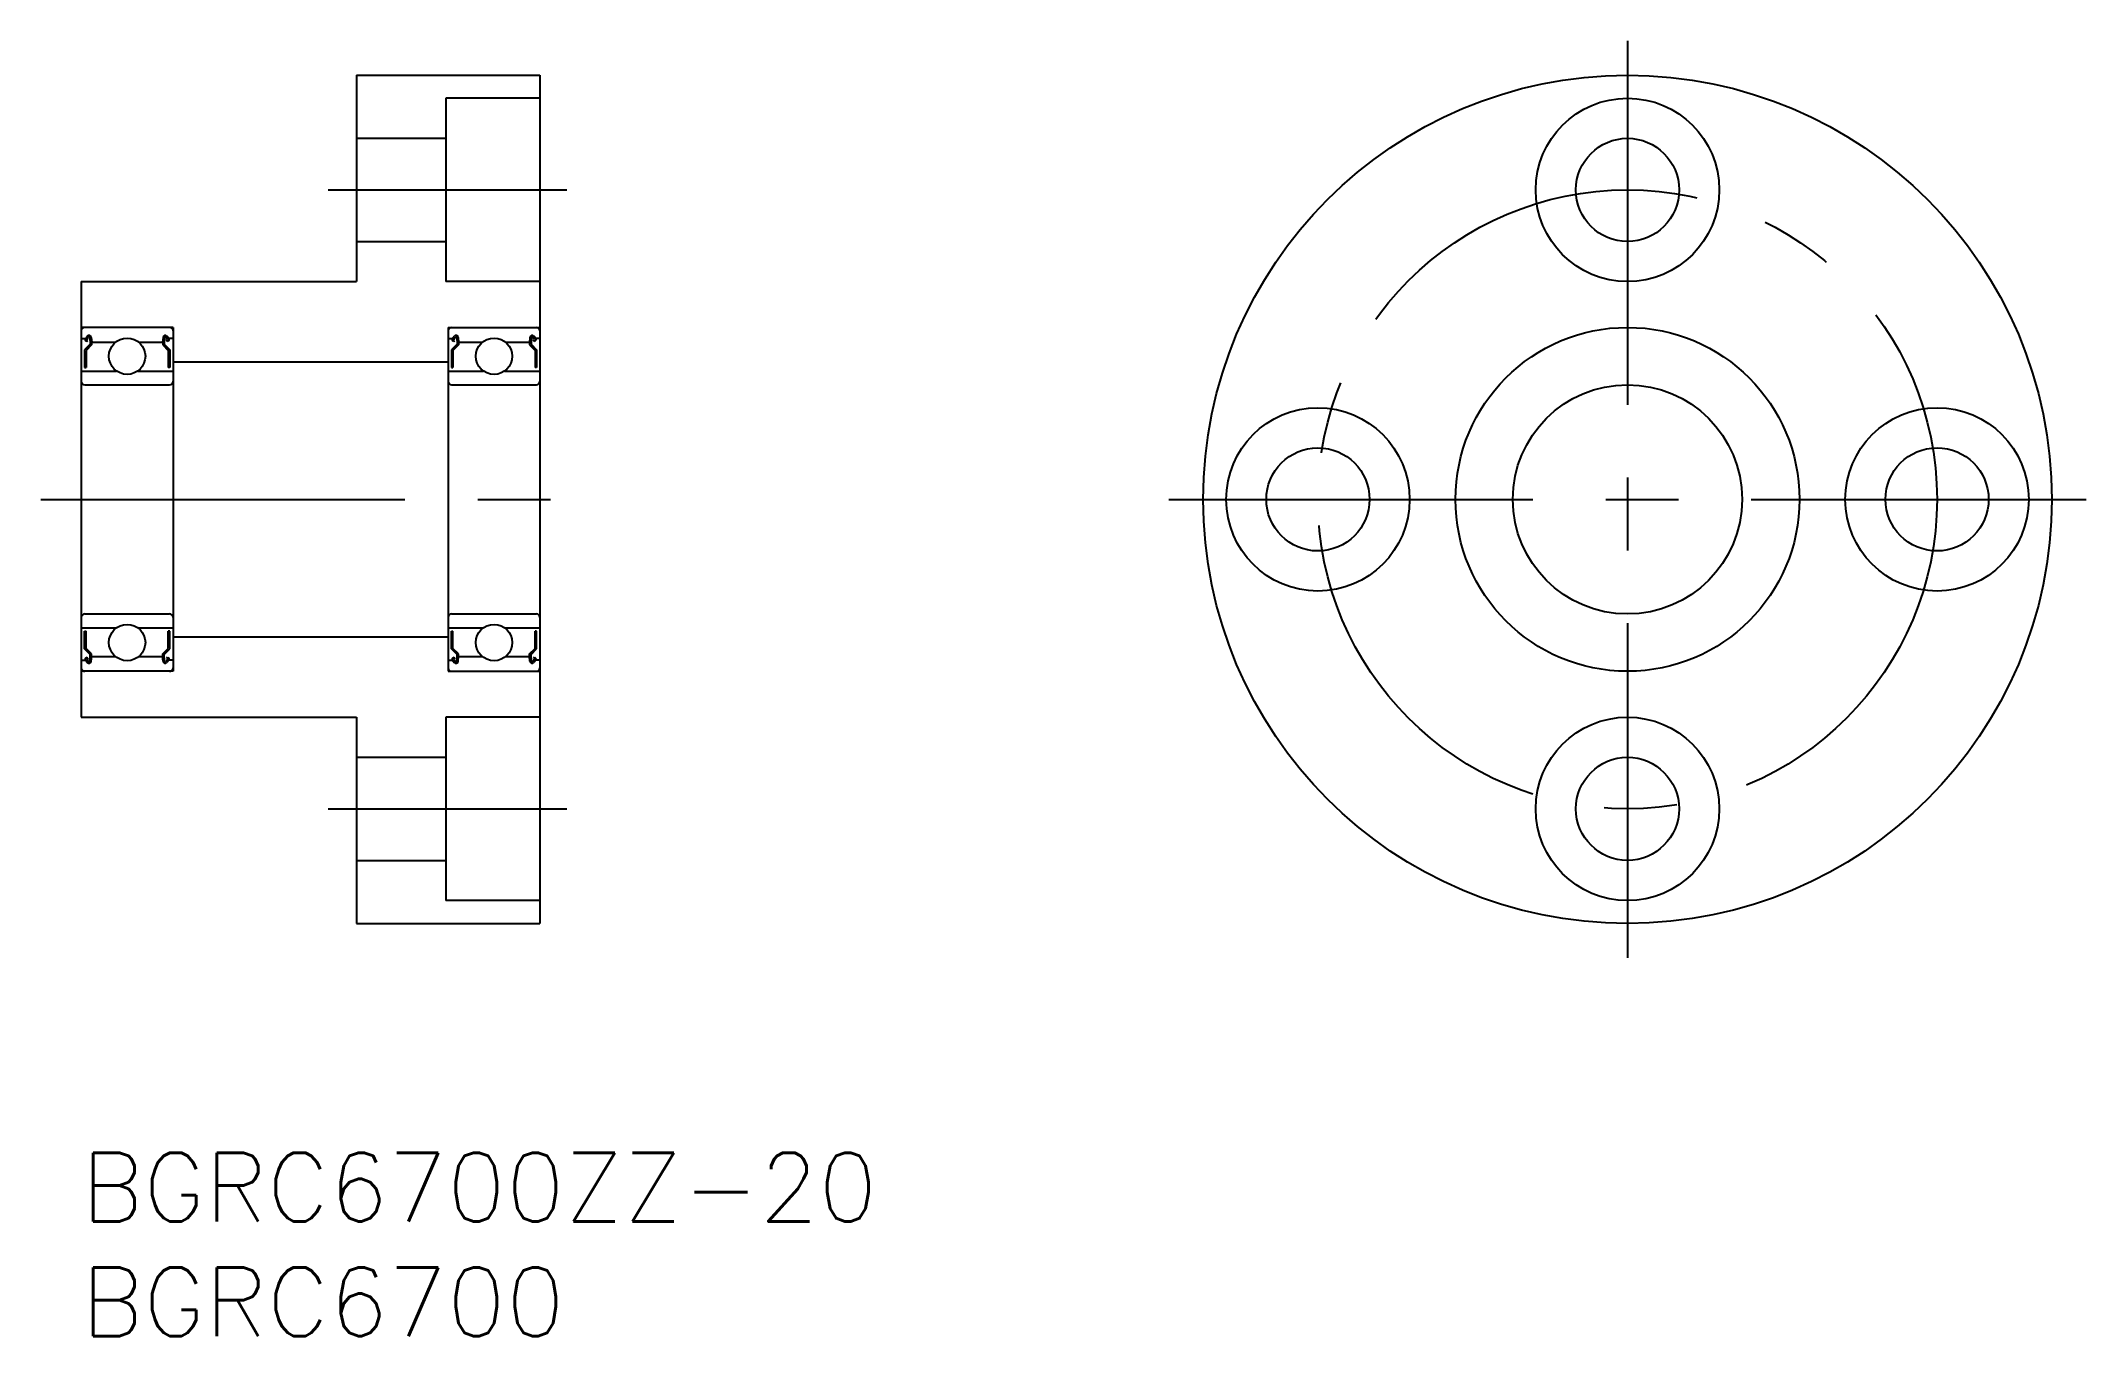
# Model space of a CAD drawing. Extents: x -1.8 to 87.4, y -8 to 48.5.
import ezdxf

# ---------------------------------------------------------------- set-up
doc = ezdxf.new("R2010")
doc.units = 0
doc.header["$LTSCALE"] = 0.5
doc.linetypes.add('CENTER', pattern=[50.8, 31.75, -6.35, 6.35, -6.35])
for name, color, linetype in [('MSM_CENTER', 1, 'CENTER'), ('MSM_CONTINUOUS', 7, 'CONTINUOUS'), ('MSM_PART_NUMBER', 7, 'CONTINUOUS')]:
    doc.layers.add(name, color=color, linetype=linetype)
doc.styles.get("Standard").update_dxf_attribs({"font": 'txt.shx', "height": 3, "bigfont": 'bigfont.shx'})

# ---------------------------------------------------------------- blocks, each defined once
blk = doc.blocks.new('*U7')
at = {"layer": 'MSM_PART_NUMBER'}
blk.add_text('BGRC6700ZZ-20', height=3, dxfattribs=at).set_placement((0, -3))
blk = doc.blocks.new('*U8')
at = {"layer": 'MSM_PART_NUMBER'}
blk.add_text('BGRC6700', height=3, dxfattribs=at).set_placement((0, -8))

msp = doc.modelspace()

# ---------------------------------------------------------------- linework, layer by layer
at = {"layer": 'MSM_CENTER'}
for p, q in [((67.431, 48.5), (67.431, 8.5)), ((10.771, 42), (21.176, 42)), ((-1.762, 28.5), (21.238, 28.5)), ((47.431, 28.5), (87.431, 28.5)), ((10.771, 15), (21.176, 15))]:
    msp.add_line(p, q, dxfattribs=at)
msp.add_circle((67.431, 28.5), 13.5, dxfattribs=at)
at = {"layer": 'MSM_CONTINUOUS'}
for p, q in [((12, 47), (20, 47)), ((12, 47), (12, 38)), ((20, 47), (20, 10)), ((20, 46), (15.9, 46)), ((15.9, 46), (15.9, 38)), ((12, 44.25), (15.9, 44.25)), ((12, 39.75), (15.9, 39.75)), ((0, 38), (12, 38)), ((0, 38), (0, 19)), ((20, 38), (15.9, 38)), ((4, 36), (0, 36)), ((4, 36), (4, 21)), ((16, 36), (20, 36)), ((16, 36), (16, 21)), ((0, 35.52), (0.182, 35.52)), ((0.033, 35.52), (0.182, 35.52)), ((0.385, 35.27), (0.141, 35.026)), ((0.141, 35.026), (0.141, 34.25)), ((0.182, 35.52), (0.264, 35.617)), ((0.24, 35.386), (0.19, 35.428)), ((0.45, 35.243), (0.206, 34.999)), ((0.206, 34.999), (0.206, 34.25)), ((0.232, 35.478), (0.314, 35.575)), ((0.282, 35.436), (0.232, 35.478)), ((0.24, 35.386), (0.282, 35.436)), ((0.371, 35.556), (0.385, 35.27)), ((0.436, 35.563), (0.453, 35.36)), ((0.45, 35.396), (0.45, 35.243)), ((0.453, 35.36), (1.498, 35.36)), ((2.502, 35.36), (3.547, 35.36)), ((3.564, 35.563), (3.547, 35.36)), ((3.55, 35.396), (3.55, 35.243)), ((3.55, 35.243), (3.794, 34.999)), ((3.629, 35.556), (3.615, 35.27)), ((3.615, 35.27), (3.859, 35.026)), ((3.768, 35.478), (3.686, 35.575)), ((3.718, 35.436), (3.768, 35.478)), ((3.76, 35.386), (3.718, 35.436)), ((3.818, 35.52), (3.736, 35.617)), ((3.76, 35.386), (3.81, 35.428)), ((3.794, 34.999), (3.794, 34.25)), ((3.967, 35.52), (3.818, 35.52)), ((4, 35.52), (3.818, 35.52)), ((3.859, 35.026), (3.859, 34.25)), ((16, 35.52), (16.182, 35.52)), ((16.033, 35.52), (16.182, 35.52)), ((16.385, 35.27), (16.141, 35.026)), ((16.141, 35.026), (16.141, 34.25)), ((16.182, 35.52), (16.264, 35.617)), ((16.24, 35.386), (16.19, 35.428)), ((16.45, 35.243), (16.206, 34.999)), ((16.206, 34.999), (16.206, 34.25)), ((16.232, 35.478), (16.314, 35.575)), ((16.282, 35.436), (16.232, 35.478)), ((16.24, 35.386), (16.282, 35.436)), ((16.371, 35.556), (16.385, 35.27)), ((16.436, 35.563), (16.453, 35.36)), ((16.45, 35.396), (16.45, 35.243)), ((16.453, 35.36), (17.498, 35.36)), ((18.502, 35.36), (19.547, 35.36)), ((19.564, 35.563), (19.547, 35.36)), ((19.55, 35.396), (19.55, 35.243)), ((19.55, 35.243), (19.794, 34.999)), ((19.629, 35.556), (19.615, 35.27)), ((19.615, 35.27), (19.859, 35.026)), ((19.768, 35.478), (19.686, 35.575)), ((19.718, 35.436), (19.768, 35.478)), ((19.76, 35.386), (19.718, 35.436)), ((19.818, 35.52), (19.736, 35.617)), ((19.76, 35.386), (19.81, 35.428)), ((19.794, 34.999), (19.794, 34.25)), ((19.967, 35.52), (19.818, 35.52)), ((20, 35.52), (19.818, 35.52)), ((19.859, 35.026), (19.859, 34.25)), ((0, 34.1), (1.537, 34.1)), ((0.141, 34.25), (0.206, 34.25)), ((2.463, 34.1), (4, 34.1)), ((3.859, 34.25), (3.794, 34.25)), ((4, 34.5), (16, 34.5)), ((16, 34.1), (17.537, 34.1)), ((16.141, 34.25), (16.206, 34.25)), ((18.463, 34.1), (20, 34.1)), ((19.859, 34.25), (19.794, 34.25)), ((0.15, 33.5), (3.85, 33.5)), ((16.15, 33.5), (19.85, 33.5)), ((0.15, 23.5), (3.85, 23.5)), ((16.15, 23.5), (19.85, 23.5)), ((0, 22.9), (1.537, 22.9)), ((0.141, 22.75), (0.206, 22.75)), ((0.141, 21.974), (0.141, 22.75)), ((0.206, 22.001), (0.206, 22.75)), ((2.463, 22.9), (4, 22.9)), ((3.794, 22.001), (3.794, 22.75)), ((3.859, 22.75), (3.794, 22.75)), ((3.859, 21.974), (3.859, 22.75)), ((4, 22.5), (16, 22.5)), ((16, 22.9), (17.537, 22.9)), ((16.141, 22.75), (16.206, 22.75)), ((16.141, 21.974), (16.141, 22.75)), ((16.206, 22.001), (16.206, 22.75)), ((18.463, 22.9), (20, 22.9)), ((19.794, 22.001), (19.794, 22.75)), ((19.859, 22.75), (19.794, 22.75)), ((19.859, 21.974), (19.859, 22.75)), ((0, 21.48), (0.182, 21.48)), ((0.033, 21.48), (0.182, 21.48)), ((0.385, 21.73), (0.141, 21.974)), ((0.182, 21.48), (0.264, 21.383)), ((0.24, 21.614), (0.19, 21.572)), ((0.45, 21.757), (0.206, 22.001)), ((0.282, 21.564), (0.232, 21.522)), ((0.232, 21.522), (0.314, 21.425)), ((0.24, 21.614), (0.282, 21.564)), ((0.371, 21.444), (0.385, 21.73)), ((0.436, 21.437), (0.453, 21.64)), ((0.45, 21.604), (0.45, 21.757)), ((0.453, 21.64), (1.498, 21.64)), ((2.502, 21.64), (3.547, 21.64)), ((3.564, 21.437), (3.547, 21.64)), ((3.55, 21.757), (3.794, 22.001)), ((3.55, 21.604), (3.55, 21.757)), ((3.615, 21.73), (3.859, 21.974)), ((3.629, 21.444), (3.615, 21.73)), ((3.768, 21.522), (3.686, 21.425)), ((3.76, 21.614), (3.718, 21.564)), ((3.718, 21.564), (3.768, 21.522)), ((3.818, 21.48), (3.736, 21.383)), ((3.76, 21.614), (3.81, 21.572)), ((4, 21.48), (3.818, 21.48)), ((3.967, 21.48), (3.818, 21.48)), ((16, 21.48), (16.182, 21.48)), ((16.033, 21.48), (16.182, 21.48)), ((16.385, 21.73), (16.141, 21.974)), ((16.182, 21.48), (16.264, 21.383)), ((16.24, 21.614), (16.19, 21.572)), ((16.45, 21.757), (16.206, 22.001)), ((16.282, 21.564), (16.232, 21.522)), ((16.232, 21.522), (16.314, 21.425)), ((16.24, 21.614), (16.282, 21.564)), ((16.371, 21.444), (16.385, 21.73)), ((16.436, 21.437), (16.453, 21.64)), ((16.45, 21.604), (16.45, 21.757)), ((16.453, 21.64), (17.498, 21.64)), ((18.502, 21.64), (19.547, 21.64)), ((19.564, 21.437), (19.547, 21.64)), ((19.55, 21.757), (19.794, 22.001)), ((19.55, 21.604), (19.55, 21.757)), ((19.615, 21.73), (19.859, 21.974)), ((19.629, 21.444), (19.615, 21.73)), ((19.768, 21.522), (19.686, 21.425)), ((19.76, 21.614), (19.718, 21.564)), ((19.718, 21.564), (19.768, 21.522)), ((19.818, 21.48), (19.736, 21.383)), ((19.76, 21.614), (19.81, 21.572)), ((20, 21.48), (19.818, 21.48)), ((19.967, 21.48), (19.818, 21.48)), ((4, 21), (0, 21)), ((16, 21), (20, 21)), ((0, 19), (12, 19)), ((12, 19), (12, 10)), ((15.9, 19), (15.9, 11)), ((20, 19), (15.9, 19)), ((12, 17.25), (15.9, 17.25)), ((12, 12.75), (15.9, 12.75)), ((20, 11), (15.9, 11)), ((12, 10), (20, 10))]:
    msp.add_line(p, q, dxfattribs=at)
for centre, radius in [((67.431, 28.5), 18.5), ((67.431, 42), 4), ((67.431, 42), 4), ((67.431, 42), 2.25), ((67.431, 42), 2.25), ((67.431, 28.5), 7.5), ((2, 34.745), 0.794), ((18, 34.745), 0.794), ((67.431, 28.5), 5), ((53.931, 28.5), 4), ((80.931, 28.5), 4), ((53.931, 28.5), 2.25), ((80.931, 28.5), 2.25), ((2, 22.255), 0.794), ((18, 22.255), 0.794), ((67.431, 15), 4), ((67.431, 15), 2.25)]:
    msp.add_circle(centre, radius, dxfattribs=at)
for centre, radius, start, end in [((0.15, 35.85), 0.15, 90, 180), ((3.85, 35.85), 0.15, 0, 90), ((16.15, 35.85), 0.15, 90, 180), ((19.85, 35.85), 0.15, 0, 90), ((0.232, 35.478), 0.0651, 140.00022, 230.08482), ((0.338, 35.554), 0.0977, 4.99676, 140.00022), ((0.339, 35.554), 0.0326, 2.81982, 140.00331), ((3.662, 35.554), 0.0977, 39.99978, 175.00324), ((3.661, 35.554), 0.0326, 39.99669, 177.18018), ((3.768, 35.478), 0.0651, 309.91518, 39.99978), ((16.232, 35.478), 0.0651, 140.00022, 230.08482), ((16.338, 35.554), 0.0977, 4.99676, 140.00022), ((16.339, 35.554), 0.0326, 2.81982, 140.00331), ((19.662, 35.554), 0.0977, 39.99978, 175.00324), ((19.661, 35.554), 0.0326, 39.99669, 177.18018), ((19.768, 35.478), 0.0651, 309.91518, 39.99978), ((0.15, 33.65), 0.15, 180, 270), ((3.85, 33.65), 0.15, 270, 0), ((16.15, 33.65), 0.15, 180, 270), ((19.85, 33.65), 0.15, 270, 0), ((0.15, 23.35), 0.15, 90, 180), ((3.85, 23.35), 0.15, 0, 90), ((16.15, 23.35), 0.15, 90, 180), ((19.85, 23.35), 0.15, 0, 90), ((0.232, 21.522), 0.0651, 129.91518, 219.99978), ((0.338, 21.446), 0.0977, 219.99978, 355.00324), ((0.339, 21.446), 0.0326, 219.99669, 357.18018), ((3.662, 21.446), 0.0977, 184.99676, 320.00022), ((3.661, 21.446), 0.0326, 182.81982, 320.00331), ((3.768, 21.522), 0.0651, 320.00022, 50.08482), ((16.232, 21.522), 0.0651, 129.91518, 219.99978), ((16.338, 21.446), 0.0977, 219.99978, 355.00324), ((16.339, 21.446), 0.0326, 219.99669, 357.18018), ((19.662, 21.446), 0.0977, 184.99676, 320.00022), ((19.661, 21.446), 0.0326, 182.81982, 320.00331), ((19.768, 21.522), 0.0651, 320.00022, 50.08482), ((0.15, 21.15), 0.15, 180, 270), ((3.85, 21.15), 0.15, 270, 0), ((16.15, 21.15), 0.15, 180, 270), ((19.85, 21.15), 0.15, 270, 0)]:
    msp.add_arc(centre, radius, start, end, dxfattribs=at)

# ---------------------------------------------------------------- block references
for name in ['*U7', '*U8']:
    msp.add_blockref(name, (0, 0), dxfattribs=at)

doc.saveas('drawing.dxf')
